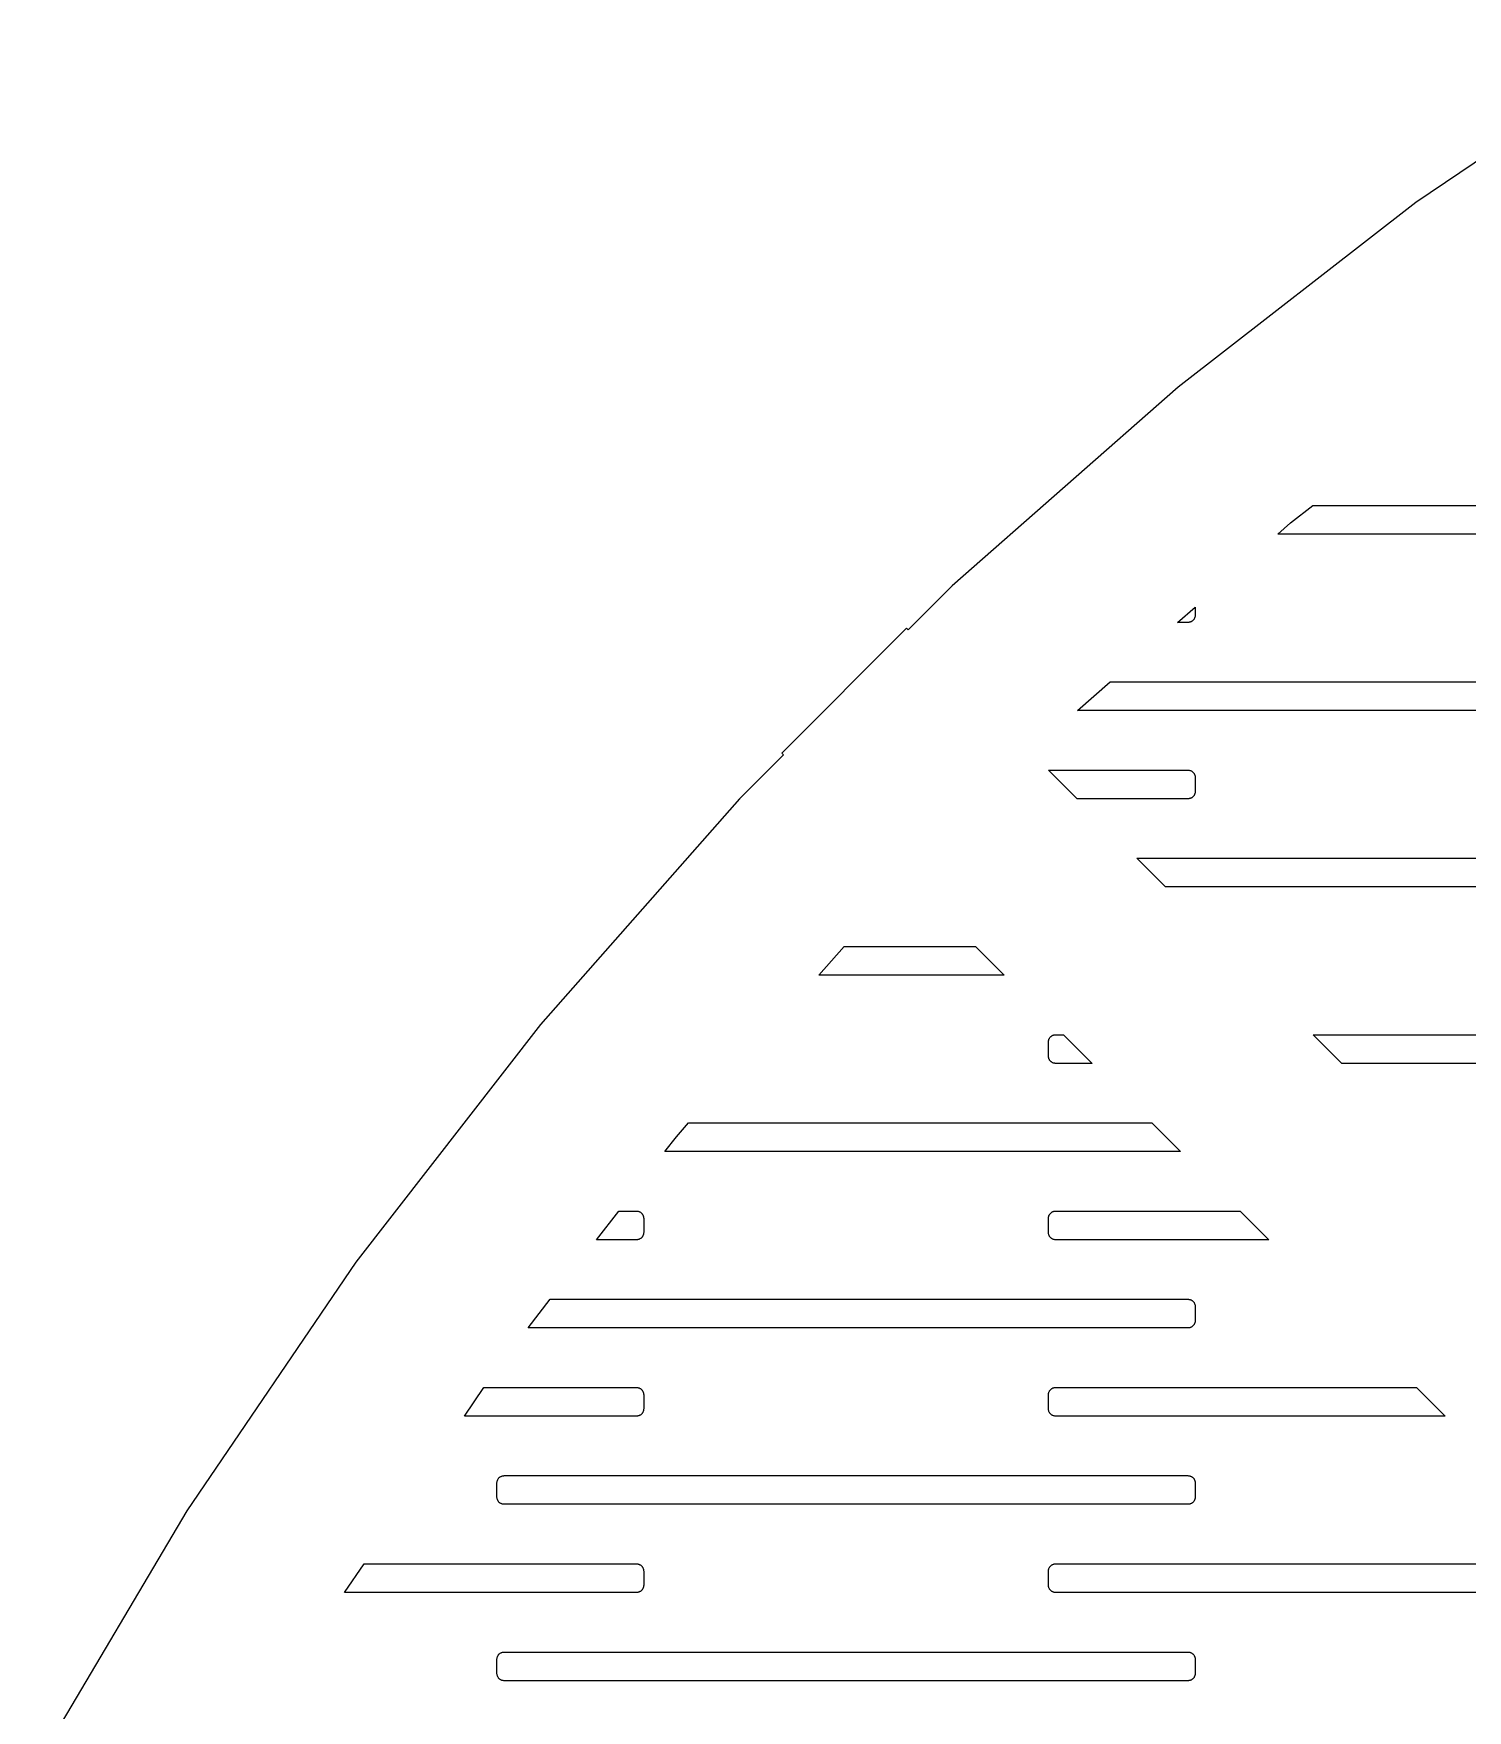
# Model space of a CAD drawing. Header units: metres. Extents: x -217 to 217, y -217 to 217.
# Drawn here: x -190.3 to -125.3, y 107.3 to 183.4 of the extents above; entities that cross this region are included whole.
import ezdxf

# ---------------------------------------------------------------- set-up
doc = ezdxf.new("R2010")
doc.units = ezdxf.units.M

msp = doc.modelspace()

# ---------------------------------------------------------------- linework, layer by layer
for p, q in [((-116.38, 183.386), (-127.665, 175.716)), ((-127.665, 175.716), (-138.447, 167.353)), ((-138.447, 167.353), (-148.682, 158.33)), ((-133.347, 161.189), (-132.331, 161.978)), ((-132.331, 161.978), (-112.997, 161.978)), ((-133.927, 160.678), (-133.347, 161.189)), ((-112.997, 160.678), (-133.927, 160.678)), ((-148.682, 158.33), (-150.677, 156.334)), ((-138.465, 156.678), (-137.672, 157.376)), ((-137.956, 156.68), (-137.977, 156.678)), ((-137.936, 156.684), (-137.956, 156.68)), ((-137.916, 156.688), (-137.936, 156.684)), ((-137.897, 156.694), (-137.916, 156.688)), ((-137.878, 156.701), (-137.897, 156.694)), ((-137.859, 156.709), (-137.878, 156.701)), ((-137.841, 156.718), (-137.859, 156.709)), ((-137.823, 156.728), (-137.841, 156.718)), ((-137.806, 156.74), (-137.823, 156.728)), ((-137.79, 156.752), (-137.806, 156.74)), ((-137.775, 156.766), (-137.79, 156.752)), ((-137.76, 156.78), (-137.775, 156.766)), ((-137.747, 156.796), (-137.76, 156.78)), ((-137.734, 156.812), (-137.747, 156.796)), ((-137.723, 156.829), (-137.734, 156.812)), ((-137.712, 156.846), (-137.723, 156.829)), ((-137.703, 156.864), (-137.712, 156.846)), ((-137.695, 156.883), (-137.703, 156.864)), ((-137.688, 156.902), (-137.695, 156.883)), ((-137.682, 156.922), (-137.688, 156.902)), ((-137.678, 156.942), (-137.682, 156.922)), ((-137.675, 156.962), (-137.678, 156.942)), ((-137.673, 156.982), (-137.675, 156.962)), ((-137.672, 157.003), (-137.673, 156.982)), ((-137.672, 157.376), (-137.672, 157.003)), ((-150.753, 156.41), (-156.41, 150.753)), ((-150.677, 156.334), (-150.753, 156.41)), ((-137.997, 156.678), (-138.465, 156.678)), ((-137.977, 156.678), (-137.997, 156.678)), ((-143.002, 152.678), (-141.527, 153.978)), ((-141.527, 153.978), (-112.997, 153.978)), ((-112.997, 152.678), (-143.002, 152.678)), ((-156.334, 150.677), (-158.33, 148.682)), ((-156.41, 150.753), (-156.334, 150.677)), ((-143.021, 148.678), (-144.321, 149.978)), ((-144.321, 149.978), (-137.997, 149.978)), ((-137.997, 149.978), (-137.977, 149.977)), ((-137.977, 149.977), (-137.956, 149.975)), ((-137.956, 149.975), (-137.936, 149.972)), ((-137.936, 149.972), (-137.916, 149.968)), ((-137.916, 149.968), (-137.897, 149.962)), ((-137.897, 149.962), (-137.878, 149.955)), ((-137.878, 149.955), (-137.859, 149.947)), ((-137.859, 149.947), (-137.841, 149.938)), ((-137.841, 149.938), (-137.823, 149.927)), ((-137.823, 149.927), (-137.806, 149.916)), ((-137.806, 149.916), (-137.79, 149.903)), ((-137.79, 149.903), (-137.775, 149.89)), ((-137.775, 149.89), (-137.76, 149.875)), ((-137.76, 149.875), (-137.747, 149.86)), ((-137.747, 149.86), (-137.734, 149.844)), ((-137.734, 149.844), (-137.723, 149.827)), ((-137.723, 149.827), (-137.712, 149.809)), ((-137.712, 149.809), (-137.703, 149.791)), ((-137.703, 149.791), (-137.695, 149.772)), ((-137.695, 149.772), (-137.688, 149.753)), ((-137.688, 149.753), (-137.682, 149.734)), ((-137.682, 149.734), (-137.678, 149.714)), ((-137.678, 149.714), (-137.675, 149.694)), ((-137.675, 149.694), (-137.673, 149.673)), ((-137.673, 149.673), (-137.672, 149.653)), ((-137.672, 149.653), (-137.672, 149.003)), ((-158.33, 148.682), (-167.353, 138.447)), ((-137.997, 148.678), (-143.021, 148.678)), ((-137.977, 148.678), (-137.997, 148.678)), ((-137.956, 148.68), (-137.977, 148.678)), ((-137.936, 148.684), (-137.956, 148.68)), ((-137.916, 148.688), (-137.936, 148.684)), ((-137.897, 148.694), (-137.916, 148.688)), ((-137.878, 148.701), (-137.897, 148.694)), ((-137.859, 148.709), (-137.878, 148.701)), ((-137.841, 148.718), (-137.859, 148.709)), ((-137.823, 148.728), (-137.841, 148.718)), ((-137.806, 148.74), (-137.823, 148.728)), ((-137.79, 148.752), (-137.806, 148.74)), ((-137.775, 148.766), (-137.79, 148.752)), ((-137.76, 148.78), (-137.775, 148.766)), ((-137.747, 148.796), (-137.76, 148.78)), ((-137.734, 148.812), (-137.747, 148.796)), ((-137.723, 148.829), (-137.734, 148.812)), ((-137.712, 148.846), (-137.723, 148.829)), ((-137.703, 148.864), (-137.712, 148.846)), ((-137.695, 148.883), (-137.703, 148.864)), ((-137.688, 148.902), (-137.695, 148.883)), ((-137.682, 148.922), (-137.688, 148.902)), ((-137.678, 148.942), (-137.682, 148.922)), ((-137.675, 148.962), (-137.678, 148.942)), ((-137.673, 148.982), (-137.675, 148.962)), ((-137.672, 149.003), (-137.673, 148.982)), ((-139.021, 144.678), (-140.321, 145.978)), ((-140.321, 145.978), (-112.997, 145.978)), ((-112.997, 144.678), (-139.021, 144.678)), ((-154.727, 140.678), (-153.58, 141.978)), ((-153.58, 141.978), (-147.635, 141.978)), ((-147.635, 141.978), (-146.335, 140.678)), ((-146.335, 140.678), (-154.727, 140.678)), ((-167.353, 138.447), (-175.716, 127.665)), ((-144.322, 137.673), (-144.32, 137.694)), ((-144.322, 137.653), (-144.322, 137.673)), ((-144.32, 137.694), (-144.316, 137.714)), ((-144.316, 137.714), (-144.312, 137.734)), ((-144.312, 137.734), (-144.306, 137.753)), ((-144.306, 137.753), (-144.299, 137.772)), ((-144.299, 137.772), (-144.291, 137.791)), ((-144.291, 137.791), (-144.282, 137.809)), ((-144.282, 137.809), (-144.272, 137.827)), ((-144.272, 137.827), (-144.26, 137.844)), ((-144.26, 137.844), (-144.248, 137.86)), ((-144.248, 137.86), (-144.234, 137.875)), ((-144.234, 137.875), (-144.22, 137.89)), ((-144.22, 137.89), (-144.204, 137.903)), ((-144.204, 137.903), (-144.188, 137.916)), ((-144.188, 137.916), (-144.171, 137.927)), ((-144.171, 137.927), (-144.154, 137.938)), ((-144.154, 137.938), (-144.136, 137.947)), ((-144.136, 137.947), (-144.117, 137.955)), ((-144.117, 137.955), (-144.098, 137.962)), ((-144.098, 137.962), (-144.078, 137.968)), ((-144.078, 137.968), (-144.058, 137.972)), ((-144.058, 137.972), (-144.038, 137.975)), ((-144.038, 137.975), (-144.018, 137.977)), ((-144.018, 137.977), (-143.997, 137.978)), ((-143.997, 137.978), (-143.635, 137.978)), ((-143.635, 137.978), (-142.335, 136.678)), ((-131.021, 136.678), (-132.321, 137.978)), ((-132.321, 137.978), (-112.997, 137.978)), ((-144.322, 137.003), (-144.322, 137.653)), ((-144.322, 136.982), (-144.322, 137.003)), ((-144.32, 136.962), (-144.322, 136.982)), ((-144.316, 136.942), (-144.32, 136.962)), ((-144.312, 136.922), (-144.316, 136.942)), ((-144.306, 136.902), (-144.312, 136.922)), ((-144.299, 136.883), (-144.306, 136.902)), ((-144.291, 136.864), (-144.299, 136.883)), ((-144.282, 136.846), (-144.291, 136.864)), ((-144.272, 136.829), (-144.282, 136.846)), ((-144.26, 136.812), (-144.272, 136.829)), ((-144.248, 136.796), (-144.26, 136.812)), ((-144.234, 136.78), (-144.248, 136.796)), ((-144.22, 136.766), (-144.234, 136.78)), ((-144.204, 136.752), (-144.22, 136.766)), ((-144.188, 136.74), (-144.204, 136.752)), ((-144.171, 136.728), (-144.188, 136.74)), ((-144.154, 136.718), (-144.171, 136.728)), ((-144.136, 136.709), (-144.154, 136.718)), ((-144.117, 136.701), (-144.136, 136.709)), ((-144.098, 136.694), (-144.117, 136.701)), ((-144.078, 136.688), (-144.098, 136.694)), ((-144.058, 136.684), (-144.078, 136.688)), ((-144.038, 136.68), (-144.058, 136.684)), ((-144.018, 136.678), (-144.038, 136.68)), ((-143.997, 136.678), (-144.018, 136.678)), ((-142.335, 136.678), (-143.997, 136.678)), ((-112.997, 136.678), (-131.021, 136.678)), ((-161.189, 133.347), (-160.633, 133.978)), ((-160.633, 133.978), (-139.635, 133.978)), ((-139.635, 133.978), (-138.335, 132.678)), ((-161.709, 132.678), (-161.189, 133.347)), ((-138.335, 132.678), (-161.709, 132.678)), ((-164.811, 128.678), (-163.803, 129.978)), ((-163.803, 129.978), (-162.997, 129.978)), ((-162.997, 129.978), (-162.977, 129.977)), ((-162.977, 129.977), (-162.956, 129.975)), ((-162.956, 129.975), (-162.936, 129.972)), ((-162.936, 129.972), (-162.916, 129.968)), ((-162.916, 129.968), (-162.897, 129.962)), ((-162.897, 129.962), (-162.878, 129.955)), ((-162.878, 129.955), (-162.859, 129.947)), ((-162.859, 129.947), (-162.841, 129.938)), ((-162.841, 129.938), (-162.823, 129.927)), ((-162.823, 129.927), (-162.806, 129.916)), ((-162.806, 129.916), (-162.79, 129.903)), ((-162.79, 129.903), (-162.775, 129.89)), ((-162.775, 129.89), (-162.76, 129.875)), ((-162.76, 129.875), (-162.747, 129.86)), ((-162.747, 129.86), (-162.734, 129.844)), ((-162.734, 129.844), (-162.723, 129.827)), ((-162.723, 129.827), (-162.712, 129.809)), ((-162.712, 129.809), (-162.703, 129.791)), ((-162.703, 129.791), (-162.695, 129.772)), ((-162.695, 129.772), (-162.688, 129.753)), ((-162.688, 129.753), (-162.682, 129.734)), ((-162.682, 129.734), (-162.678, 129.714)), ((-162.678, 129.714), (-162.675, 129.694)), ((-162.675, 129.694), (-162.673, 129.673)), ((-162.673, 129.673), (-162.672, 129.653)), ((-162.672, 129.653), (-162.672, 129.003)), ((-144.322, 129.673), (-144.32, 129.694)), ((-144.322, 129.653), (-144.322, 129.673)), ((-144.322, 129.003), (-144.322, 129.653)), ((-144.32, 129.694), (-144.316, 129.714)), ((-144.316, 129.714), (-144.312, 129.734)), ((-144.312, 129.734), (-144.306, 129.753)), ((-144.306, 129.753), (-144.299, 129.772)), ((-144.299, 129.772), (-144.291, 129.791)), ((-144.291, 129.791), (-144.282, 129.809)), ((-144.282, 129.809), (-144.272, 129.827)), ((-144.272, 129.827), (-144.26, 129.844)), ((-144.26, 129.844), (-144.248, 129.86)), ((-144.248, 129.86), (-144.234, 129.875)), ((-144.234, 129.875), (-144.22, 129.89)), ((-144.22, 129.89), (-144.204, 129.903)), ((-144.204, 129.903), (-144.188, 129.916)), ((-144.188, 129.916), (-144.171, 129.927)), ((-144.171, 129.927), (-144.154, 129.938)), ((-144.154, 129.938), (-144.136, 129.947)), ((-144.136, 129.947), (-144.117, 129.955)), ((-144.117, 129.955), (-144.098, 129.962)), ((-144.098, 129.962), (-144.078, 129.968)), ((-144.078, 129.968), (-144.058, 129.972)), ((-144.058, 129.972), (-144.038, 129.975)), ((-144.038, 129.975), (-144.018, 129.977)), ((-144.018, 129.977), (-143.997, 129.978)), ((-143.997, 129.978), (-135.635, 129.978)), ((-135.635, 129.978), (-134.335, 128.678)), ((-162.997, 128.678), (-164.811, 128.678)), ((-162.977, 128.678), (-162.997, 128.678)), ((-162.956, 128.68), (-162.977, 128.678)), ((-162.936, 128.684), (-162.956, 128.68)), ((-162.916, 128.688), (-162.936, 128.684)), ((-162.897, 128.694), (-162.916, 128.688)), ((-162.878, 128.701), (-162.897, 128.694)), ((-162.859, 128.709), (-162.878, 128.701)), ((-162.841, 128.718), (-162.859, 128.709)), ((-162.823, 128.728), (-162.841, 128.718)), ((-162.806, 128.74), (-162.823, 128.728)), ((-162.79, 128.752), (-162.806, 128.74)), ((-162.775, 128.766), (-162.79, 128.752)), ((-162.76, 128.78), (-162.775, 128.766)), ((-162.747, 128.796), (-162.76, 128.78)), ((-162.734, 128.812), (-162.747, 128.796)), ((-162.723, 128.829), (-162.734, 128.812)), ((-162.712, 128.846), (-162.723, 128.829)), ((-162.703, 128.864), (-162.712, 128.846)), ((-162.695, 128.883), (-162.703, 128.864)), ((-162.688, 128.902), (-162.695, 128.883)), ((-162.682, 128.922), (-162.688, 128.902)), ((-162.678, 128.942), (-162.682, 128.922)), ((-162.675, 128.962), (-162.678, 128.942)), ((-162.673, 128.982), (-162.675, 128.962)), ((-162.672, 129.003), (-162.673, 128.982)), ((-144.322, 128.982), (-144.322, 129.003)), ((-144.32, 128.962), (-144.322, 128.982)), ((-144.316, 128.942), (-144.32, 128.962)), ((-144.312, 128.922), (-144.316, 128.942)), ((-144.306, 128.902), (-144.312, 128.922)), ((-144.299, 128.883), (-144.306, 128.902)), ((-144.291, 128.864), (-144.299, 128.883)), ((-144.282, 128.846), (-144.291, 128.864)), ((-144.272, 128.829), (-144.282, 128.846)), ((-144.26, 128.812), (-144.272, 128.829)), ((-144.248, 128.796), (-144.26, 128.812)), ((-144.234, 128.78), (-144.248, 128.796)), ((-144.22, 128.766), (-144.234, 128.78)), ((-144.204, 128.752), (-144.22, 128.766)), ((-144.188, 128.74), (-144.204, 128.752)), ((-144.171, 128.728), (-144.188, 128.74)), ((-144.154, 128.718), (-144.171, 128.728)), ((-144.136, 128.709), (-144.154, 128.718)), ((-144.117, 128.701), (-144.136, 128.709)), ((-144.098, 128.694), (-144.117, 128.701)), ((-144.078, 128.688), (-144.098, 128.694)), ((-144.058, 128.684), (-144.078, 128.688)), ((-144.038, 128.68), (-144.058, 128.684)), ((-144.018, 128.678), (-144.038, 128.68)), ((-143.997, 128.678), (-144.018, 128.678)), ((-134.335, 128.678), (-143.997, 128.678)), ((-175.716, 127.665), (-183.386, 116.38)), ((-167.914, 124.678), (-166.906, 125.978)), ((-166.906, 125.978), (-137.997, 125.978)), ((-137.997, 125.978), (-137.977, 125.977)), ((-137.977, 125.977), (-137.956, 125.975)), ((-137.956, 125.975), (-137.936, 125.972)), ((-137.936, 125.972), (-137.916, 125.968)), ((-137.916, 125.968), (-137.897, 125.962)), ((-137.897, 125.962), (-137.878, 125.955)), ((-137.878, 125.955), (-137.859, 125.947)), ((-137.859, 125.947), (-137.841, 125.938)), ((-137.841, 125.938), (-137.823, 125.927)), ((-137.823, 125.927), (-137.806, 125.916)), ((-137.806, 125.916), (-137.79, 125.903)), ((-137.79, 125.903), (-137.775, 125.89)), ((-137.775, 125.89), (-137.76, 125.875)), ((-137.76, 125.875), (-137.747, 125.86)), ((-137.747, 125.86), (-137.734, 125.844)), ((-137.734, 125.844), (-137.723, 125.827)), ((-137.723, 125.827), (-137.712, 125.809)), ((-137.712, 125.809), (-137.703, 125.791)), ((-137.703, 125.791), (-137.695, 125.772)), ((-137.695, 125.772), (-137.688, 125.753)), ((-137.688, 125.753), (-137.682, 125.734)), ((-137.682, 125.734), (-137.678, 125.714)), ((-137.678, 125.714), (-137.675, 125.694)), ((-137.675, 125.694), (-137.673, 125.673)), ((-137.673, 125.673), (-137.672, 125.653)), ((-137.672, 125.653), (-137.672, 125.003)), ((-137.806, 124.74), (-137.823, 124.728)), ((-137.79, 124.752), (-137.806, 124.74)), ((-137.775, 124.766), (-137.79, 124.752)), ((-137.76, 124.78), (-137.775, 124.766)), ((-137.747, 124.796), (-137.76, 124.78)), ((-137.734, 124.812), (-137.747, 124.796)), ((-137.723, 124.829), (-137.734, 124.812)), ((-137.712, 124.846), (-137.723, 124.829)), ((-137.703, 124.864), (-137.712, 124.846)), ((-137.695, 124.883), (-137.703, 124.864)), ((-137.688, 124.902), (-137.695, 124.883)), ((-137.682, 124.922), (-137.688, 124.902)), ((-137.678, 124.942), (-137.682, 124.922)), ((-137.675, 124.962), (-137.678, 124.942)), ((-137.673, 124.982), (-137.675, 124.962)), ((-137.672, 125.003), (-137.673, 124.982)), ((-137.997, 124.678), (-167.914, 124.678)), ((-137.977, 124.678), (-137.997, 124.678)), ((-137.956, 124.68), (-137.977, 124.678)), ((-137.936, 124.684), (-137.956, 124.68)), ((-137.916, 124.688), (-137.936, 124.684)), ((-137.897, 124.694), (-137.916, 124.688)), ((-137.878, 124.701), (-137.897, 124.694)), ((-137.859, 124.709), (-137.878, 124.701)), ((-137.841, 124.718), (-137.859, 124.709)), ((-137.823, 124.728), (-137.841, 124.718)), ((-170.797, 120.678), (-169.914, 121.978)), ((-169.914, 121.978), (-162.997, 121.978)), ((-162.997, 121.978), (-162.977, 121.977)), ((-162.977, 121.977), (-162.956, 121.975)), ((-162.956, 121.975), (-162.936, 121.972)), ((-162.936, 121.972), (-162.916, 121.968)), ((-162.916, 121.968), (-162.897, 121.962)), ((-162.897, 121.962), (-162.878, 121.955)), ((-162.878, 121.955), (-162.859, 121.947)), ((-162.859, 121.947), (-162.841, 121.938)), ((-162.841, 121.938), (-162.823, 121.927)), ((-162.823, 121.927), (-162.806, 121.916)), ((-162.806, 121.916), (-162.79, 121.903)), ((-162.79, 121.903), (-162.775, 121.89)), ((-162.775, 121.89), (-162.76, 121.875)), ((-162.76, 121.875), (-162.747, 121.86)), ((-162.747, 121.86), (-162.734, 121.844)), ((-162.734, 121.844), (-162.723, 121.827)), ((-162.723, 121.827), (-162.712, 121.809)), ((-162.712, 121.809), (-162.703, 121.791)), ((-162.703, 121.791), (-162.695, 121.772)), ((-162.695, 121.772), (-162.688, 121.753)), ((-162.688, 121.753), (-162.682, 121.734)), ((-162.682, 121.734), (-162.678, 121.714)), ((-162.678, 121.714), (-162.675, 121.694)), ((-162.675, 121.694), (-162.673, 121.673)), ((-144.322, 121.673), (-144.32, 121.694)), ((-144.32, 121.694), (-144.316, 121.714)), ((-144.316, 121.714), (-144.312, 121.734)), ((-144.312, 121.734), (-144.306, 121.753)), ((-144.306, 121.753), (-144.299, 121.772)), ((-144.299, 121.772), (-144.291, 121.791)), ((-144.291, 121.791), (-144.282, 121.809)), ((-144.282, 121.809), (-144.272, 121.827)), ((-144.272, 121.827), (-144.26, 121.844)), ((-144.26, 121.844), (-144.248, 121.86)), ((-144.248, 121.86), (-144.234, 121.875)), ((-144.234, 121.875), (-144.22, 121.89)), ((-144.22, 121.89), (-144.204, 121.903)), ((-144.204, 121.903), (-144.188, 121.916)), ((-144.188, 121.916), (-144.171, 121.927)), ((-144.171, 121.927), (-144.154, 121.938)), ((-144.154, 121.938), (-144.136, 121.947)), ((-144.136, 121.947), (-144.117, 121.955)), ((-144.117, 121.955), (-144.098, 121.962)), ((-144.098, 121.962), (-144.078, 121.968)), ((-144.078, 121.968), (-144.058, 121.972)), ((-144.058, 121.972), (-144.038, 121.975)), ((-144.038, 121.975), (-144.018, 121.977)), ((-144.018, 121.977), (-143.997, 121.978)), ((-143.997, 121.978), (-127.635, 121.978)), ((-127.635, 121.978), (-126.335, 120.678)), ((-162.678, 120.942), (-162.682, 120.922)), ((-162.675, 120.962), (-162.678, 120.942)), ((-162.673, 120.982), (-162.675, 120.962)), ((-162.673, 121.673), (-162.672, 121.653)), ((-162.672, 121.003), (-162.673, 120.982)), ((-162.672, 121.653), (-162.672, 121.003)), ((-144.322, 121.653), (-144.322, 121.673)), ((-144.322, 121.003), (-144.322, 121.653)), ((-144.322, 120.982), (-144.322, 121.003)), ((-144.32, 120.962), (-144.322, 120.982)), ((-144.316, 120.942), (-144.32, 120.962)), ((-144.312, 120.922), (-144.316, 120.942)), ((-162.997, 120.678), (-170.797, 120.678)), ((-162.977, 120.678), (-162.997, 120.678)), ((-162.956, 120.68), (-162.977, 120.678)), ((-162.936, 120.684), (-162.956, 120.68)), ((-162.916, 120.688), (-162.936, 120.684)), ((-162.897, 120.694), (-162.916, 120.688)), ((-162.878, 120.701), (-162.897, 120.694)), ((-162.859, 120.709), (-162.878, 120.701)), ((-162.841, 120.718), (-162.859, 120.709)), ((-162.823, 120.728), (-162.841, 120.718)), ((-162.806, 120.74), (-162.823, 120.728)), ((-162.79, 120.752), (-162.806, 120.74)), ((-162.775, 120.766), (-162.79, 120.752)), ((-162.76, 120.78), (-162.775, 120.766)), ((-162.747, 120.796), (-162.76, 120.78)), ((-162.734, 120.812), (-162.747, 120.796)), ((-162.723, 120.829), (-162.734, 120.812)), ((-162.712, 120.846), (-162.723, 120.829)), ((-162.703, 120.864), (-162.712, 120.846)), ((-162.695, 120.883), (-162.703, 120.864)), ((-162.688, 120.902), (-162.695, 120.883)), ((-162.682, 120.922), (-162.688, 120.902)), ((-144.306, 120.902), (-144.312, 120.922)), ((-144.299, 120.883), (-144.306, 120.902)), ((-144.291, 120.864), (-144.299, 120.883)), ((-144.282, 120.846), (-144.291, 120.864)), ((-144.272, 120.829), (-144.282, 120.846)), ((-144.26, 120.812), (-144.272, 120.829)), ((-144.248, 120.796), (-144.26, 120.812)), ((-144.234, 120.78), (-144.248, 120.796)), ((-144.22, 120.766), (-144.234, 120.78)), ((-144.204, 120.752), (-144.22, 120.766)), ((-144.188, 120.74), (-144.204, 120.752)), ((-144.171, 120.728), (-144.188, 120.74)), ((-144.154, 120.718), (-144.171, 120.728)), ((-144.136, 120.709), (-144.154, 120.718)), ((-144.117, 120.701), (-144.136, 120.709)), ((-144.098, 120.694), (-144.117, 120.701)), ((-144.078, 120.688), (-144.098, 120.694)), ((-144.058, 120.684), (-144.078, 120.688)), ((-144.038, 120.68), (-144.058, 120.684)), ((-144.018, 120.678), (-144.038, 120.68)), ((-143.997, 120.678), (-144.018, 120.678)), ((-126.335, 120.678), (-143.997, 120.678)), ((-169.234, 117.875), (-169.22, 117.89)), ((-169.22, 117.89), (-169.204, 117.903)), ((-169.204, 117.903), (-169.188, 117.916)), ((-169.188, 117.916), (-169.171, 117.927)), ((-169.171, 117.927), (-169.154, 117.938)), ((-169.154, 117.938), (-169.136, 117.947)), ((-169.136, 117.947), (-169.117, 117.955)), ((-169.117, 117.955), (-169.098, 117.962)), ((-169.098, 117.962), (-169.078, 117.968)), ((-169.078, 117.968), (-169.058, 117.972)), ((-169.058, 117.972), (-169.038, 117.975)), ((-169.038, 117.975), (-169.018, 117.977)), ((-169.018, 117.977), (-168.997, 117.978)), ((-168.997, 117.978), (-137.997, 117.978)), ((-137.997, 117.978), (-137.977, 117.977)), ((-137.977, 117.977), (-137.956, 117.975)), ((-137.956, 117.975), (-137.936, 117.972)), ((-137.936, 117.972), (-137.916, 117.968)), ((-137.916, 117.968), (-137.897, 117.962)), ((-137.897, 117.962), (-137.878, 117.955)), ((-137.878, 117.955), (-137.859, 117.947)), ((-137.859, 117.947), (-137.841, 117.938)), ((-137.841, 117.938), (-137.823, 117.927)), ((-137.823, 117.927), (-137.806, 117.916)), ((-137.806, 117.916), (-137.79, 117.903)), ((-137.79, 117.903), (-137.775, 117.89)), ((-137.775, 117.89), (-137.76, 117.875)), ((-169.322, 117.673), (-169.32, 117.694)), ((-169.322, 117.653), (-169.322, 117.673)), ((-169.322, 117.003), (-169.322, 117.653)), ((-169.32, 117.694), (-169.316, 117.714)), ((-169.316, 117.714), (-169.312, 117.734)), ((-169.312, 117.734), (-169.306, 117.753)), ((-169.306, 117.753), (-169.299, 117.772)), ((-169.299, 117.772), (-169.291, 117.791)), ((-169.291, 117.791), (-169.282, 117.809)), ((-169.282, 117.809), (-169.272, 117.827)), ((-169.272, 117.827), (-169.26, 117.844)), ((-169.26, 117.844), (-169.248, 117.86)), ((-169.248, 117.86), (-169.234, 117.875)), ((-137.76, 117.875), (-137.747, 117.86)), ((-137.747, 117.86), (-137.734, 117.844)), ((-137.734, 117.844), (-137.723, 117.827)), ((-137.723, 117.827), (-137.712, 117.809)), ((-137.712, 117.809), (-137.703, 117.791)), ((-137.703, 117.791), (-137.695, 117.772)), ((-137.695, 117.772), (-137.688, 117.753)), ((-137.688, 117.753), (-137.682, 117.734)), ((-137.682, 117.734), (-137.678, 117.714)), ((-137.678, 117.714), (-137.675, 117.694)), ((-137.675, 117.694), (-137.673, 117.673)), ((-137.673, 117.673), (-137.672, 117.653)), ((-137.672, 117.653), (-137.672, 117.003)), ((-183.386, 116.38), (-190.331, 104.636)), ((-169.322, 116.982), (-169.322, 117.003)), ((-169.32, 116.962), (-169.322, 116.982)), ((-169.316, 116.942), (-169.32, 116.962)), ((-169.312, 116.922), (-169.316, 116.942)), ((-169.306, 116.902), (-169.312, 116.922)), ((-169.299, 116.883), (-169.306, 116.902)), ((-169.291, 116.864), (-169.299, 116.883)), ((-169.282, 116.846), (-169.291, 116.864)), ((-169.272, 116.829), (-169.282, 116.846)), ((-169.26, 116.812), (-169.272, 116.829)), ((-169.248, 116.796), (-169.26, 116.812)), ((-169.234, 116.78), (-169.248, 116.796)), ((-169.22, 116.766), (-169.234, 116.78)), ((-169.204, 116.752), (-169.22, 116.766)), ((-169.188, 116.74), (-169.204, 116.752)), ((-169.171, 116.728), (-169.188, 116.74)), ((-169.154, 116.718), (-169.171, 116.728)), ((-169.136, 116.709), (-169.154, 116.718)), ((-169.117, 116.701), (-169.136, 116.709)), ((-169.098, 116.694), (-169.117, 116.701)), ((-169.078, 116.688), (-169.098, 116.694)), ((-169.058, 116.684), (-169.078, 116.688)), ((-169.038, 116.68), (-169.058, 116.684)), ((-169.018, 116.678), (-169.038, 116.68)), ((-168.997, 116.678), (-169.018, 116.678)), ((-137.997, 116.678), (-168.997, 116.678)), ((-137.977, 116.678), (-137.997, 116.678)), ((-137.956, 116.68), (-137.977, 116.678)), ((-137.936, 116.684), (-137.956, 116.68)), ((-137.916, 116.688), (-137.936, 116.684)), ((-137.897, 116.694), (-137.916, 116.688)), ((-137.878, 116.701), (-137.897, 116.694)), ((-137.859, 116.709), (-137.878, 116.701)), ((-137.841, 116.718), (-137.859, 116.709)), ((-137.823, 116.728), (-137.841, 116.718)), ((-137.806, 116.74), (-137.823, 116.728)), ((-137.79, 116.752), (-137.806, 116.74)), ((-137.775, 116.766), (-137.79, 116.752)), ((-137.76, 116.78), (-137.775, 116.766)), ((-137.747, 116.796), (-137.76, 116.78)), ((-137.734, 116.812), (-137.747, 116.796)), ((-137.723, 116.829), (-137.734, 116.812)), ((-137.712, 116.846), (-137.723, 116.829)), ((-137.703, 116.864), (-137.712, 116.846)), ((-137.695, 116.883), (-137.703, 116.864)), ((-137.688, 116.902), (-137.695, 116.883)), ((-137.682, 116.922), (-137.688, 116.902)), ((-137.678, 116.942), (-137.682, 116.922)), ((-137.675, 116.962), (-137.678, 116.942)), ((-137.673, 116.982), (-137.675, 116.962)), ((-137.672, 117.003), (-137.673, 116.982)), ((-176.234, 112.678), (-175.35, 113.978)), ((-175.35, 113.978), (-162.997, 113.978)), ((-162.997, 113.978), (-162.977, 113.977)), ((-162.977, 113.977), (-162.956, 113.975)), ((-162.956, 113.975), (-162.936, 113.972)), ((-162.936, 113.972), (-162.916, 113.968)), ((-162.916, 113.968), (-162.897, 113.962)), ((-162.897, 113.962), (-162.878, 113.955)), ((-162.878, 113.955), (-162.859, 113.947)), ((-162.859, 113.947), (-162.841, 113.938)), ((-162.841, 113.938), (-162.823, 113.927)), ((-162.823, 113.927), (-162.806, 113.916)), ((-162.806, 113.916), (-162.79, 113.903)), ((-162.79, 113.903), (-162.775, 113.89)), ((-162.775, 113.89), (-162.76, 113.875)), ((-162.76, 113.875), (-162.747, 113.86)), ((-162.747, 113.86), (-162.734, 113.844)), ((-162.734, 113.844), (-162.723, 113.827)), ((-162.723, 113.827), (-162.712, 113.809)), ((-162.712, 113.809), (-162.703, 113.791)), ((-162.703, 113.791), (-162.695, 113.772)), ((-162.695, 113.772), (-162.688, 113.753)), ((-162.688, 113.753), (-162.682, 113.734)), ((-162.682, 113.734), (-162.678, 113.714)), ((-162.678, 113.714), (-162.675, 113.694)), ((-162.675, 113.694), (-162.673, 113.673)), ((-162.673, 113.673), (-162.672, 113.653)), ((-162.672, 113.653), (-162.672, 113.003)), ((-144.322, 113.673), (-144.32, 113.694)), ((-144.322, 113.653), (-144.322, 113.673)), ((-144.322, 113.003), (-144.322, 113.653)), ((-144.32, 113.694), (-144.316, 113.714)), ((-144.316, 113.714), (-144.312, 113.734)), ((-144.312, 113.734), (-144.306, 113.753)), ((-144.306, 113.753), (-144.299, 113.772)), ((-144.299, 113.772), (-144.291, 113.791)), ((-144.291, 113.791), (-144.282, 113.809)), ((-144.282, 113.809), (-144.272, 113.827)), ((-144.272, 113.827), (-144.26, 113.844)), ((-144.26, 113.844), (-144.248, 113.86)), ((-144.248, 113.86), (-144.234, 113.875)), ((-144.234, 113.875), (-144.22, 113.89)), ((-144.22, 113.89), (-144.204, 113.903)), ((-144.204, 113.903), (-144.188, 113.916)), ((-144.188, 113.916), (-144.171, 113.927)), ((-144.171, 113.927), (-144.154, 113.938)), ((-144.154, 113.938), (-144.136, 113.947)), ((-144.136, 113.947), (-144.117, 113.955)), ((-144.117, 113.955), (-144.098, 113.962)), ((-144.098, 113.962), (-144.078, 113.968)), ((-144.078, 113.968), (-144.058, 113.972)), ((-144.058, 113.972), (-144.038, 113.975)), ((-144.038, 113.975), (-144.018, 113.977)), ((-144.018, 113.977), (-143.997, 113.978)), ((-143.997, 113.978), (-119.635, 113.978)), ((-162.997, 112.678), (-176.234, 112.678)), ((-162.977, 112.678), (-162.997, 112.678)), ((-162.956, 112.68), (-162.977, 112.678)), ((-162.936, 112.684), (-162.956, 112.68)), ((-162.916, 112.688), (-162.936, 112.684)), ((-162.897, 112.694), (-162.916, 112.688)), ((-162.878, 112.701), (-162.897, 112.694)), ((-162.859, 112.709), (-162.878, 112.701)), ((-162.841, 112.718), (-162.859, 112.709)), ((-162.823, 112.728), (-162.841, 112.718)), ((-162.806, 112.74), (-162.823, 112.728)), ((-162.79, 112.752), (-162.806, 112.74)), ((-162.775, 112.766), (-162.79, 112.752)), ((-162.76, 112.78), (-162.775, 112.766)), ((-162.747, 112.796), (-162.76, 112.78)), ((-162.734, 112.812), (-162.747, 112.796)), ((-162.723, 112.829), (-162.734, 112.812)), ((-162.712, 112.846), (-162.723, 112.829)), ((-162.703, 112.864), (-162.712, 112.846)), ((-162.695, 112.883), (-162.703, 112.864)), ((-162.688, 112.902), (-162.695, 112.883)), ((-162.682, 112.922), (-162.688, 112.902)), ((-162.678, 112.942), (-162.682, 112.922)), ((-162.675, 112.962), (-162.678, 112.942)), ((-162.673, 112.982), (-162.675, 112.962)), ((-162.672, 113.003), (-162.673, 112.982)), ((-144.322, 112.982), (-144.322, 113.003)), ((-144.32, 112.962), (-144.322, 112.982)), ((-144.316, 112.942), (-144.32, 112.962)), ((-144.312, 112.922), (-144.316, 112.942)), ((-144.306, 112.902), (-144.312, 112.922)), ((-144.299, 112.883), (-144.306, 112.902)), ((-144.291, 112.864), (-144.299, 112.883)), ((-144.282, 112.846), (-144.291, 112.864)), ((-144.272, 112.829), (-144.282, 112.846)), ((-144.26, 112.812), (-144.272, 112.829)), ((-144.248, 112.796), (-144.26, 112.812)), ((-144.234, 112.78), (-144.248, 112.796)), ((-144.22, 112.766), (-144.234, 112.78)), ((-144.204, 112.752), (-144.22, 112.766)), ((-144.188, 112.74), (-144.204, 112.752)), ((-144.171, 112.728), (-144.188, 112.74)), ((-144.154, 112.718), (-144.171, 112.728)), ((-144.136, 112.709), (-144.154, 112.718)), ((-144.117, 112.701), (-144.136, 112.709)), ((-144.098, 112.694), (-144.117, 112.701)), ((-144.078, 112.688), (-144.098, 112.694)), ((-144.058, 112.684), (-144.078, 112.688)), ((-144.038, 112.68), (-144.058, 112.684)), ((-144.018, 112.678), (-144.038, 112.68)), ((-143.997, 112.678), (-144.018, 112.678)), ((-119.489, 112.678), (-143.997, 112.678)), ((-169.322, 109.673), (-169.32, 109.694)), ((-169.322, 109.653), (-169.322, 109.673)), ((-169.322, 109.003), (-169.322, 109.653)), ((-169.32, 109.694), (-169.316, 109.714)), ((-169.316, 109.714), (-169.312, 109.734)), ((-169.312, 109.734), (-169.306, 109.753)), ((-169.306, 109.753), (-169.299, 109.772)), ((-169.299, 109.772), (-169.291, 109.791)), ((-169.291, 109.791), (-169.282, 109.809)), ((-169.282, 109.809), (-169.272, 109.827)), ((-169.272, 109.827), (-169.26, 109.844)), ((-169.26, 109.844), (-169.248, 109.86)), ((-169.248, 109.86), (-169.234, 109.875)), ((-169.234, 109.875), (-169.22, 109.89)), ((-169.22, 109.89), (-169.204, 109.903)), ((-169.204, 109.903), (-169.188, 109.916)), ((-169.188, 109.916), (-169.171, 109.927)), ((-169.171, 109.927), (-169.154, 109.938)), ((-169.154, 109.938), (-169.136, 109.947)), ((-169.136, 109.947), (-169.117, 109.955)), ((-169.117, 109.955), (-169.098, 109.962)), ((-169.098, 109.962), (-169.078, 109.968)), ((-169.078, 109.968), (-169.058, 109.972)), ((-169.058, 109.972), (-169.038, 109.975)), ((-169.038, 109.975), (-169.018, 109.977)), ((-169.018, 109.977), (-168.997, 109.978)), ((-168.997, 109.978), (-137.997, 109.978)), ((-137.997, 109.978), (-137.977, 109.977)), ((-137.977, 109.977), (-137.956, 109.975)), ((-137.956, 109.975), (-137.936, 109.972)), ((-137.936, 109.972), (-137.916, 109.968)), ((-137.916, 109.968), (-137.897, 109.962)), ((-137.897, 109.962), (-137.878, 109.955)), ((-137.878, 109.955), (-137.859, 109.947)), ((-137.859, 109.947), (-137.841, 109.938)), ((-137.841, 109.938), (-137.823, 109.927)), ((-137.823, 109.927), (-137.806, 109.916)), ((-137.806, 109.916), (-137.79, 109.903)), ((-137.79, 109.903), (-137.775, 109.89)), ((-137.775, 109.89), (-137.76, 109.875)), ((-137.76, 109.875), (-137.747, 109.86)), ((-137.747, 109.86), (-137.734, 109.844)), ((-137.734, 109.844), (-137.723, 109.827)), ((-137.723, 109.827), (-137.712, 109.809)), ((-137.712, 109.809), (-137.703, 109.791)), ((-137.703, 109.791), (-137.695, 109.772)), ((-137.695, 109.772), (-137.688, 109.753)), ((-137.688, 109.753), (-137.682, 109.734)), ((-137.682, 109.734), (-137.678, 109.714)), ((-137.678, 109.714), (-137.675, 109.694)), ((-137.675, 109.694), (-137.673, 109.673)), ((-137.673, 109.673), (-137.672, 109.653)), ((-137.672, 109.653), (-137.672, 109.003)), ((-169.322, 108.982), (-169.322, 109.003)), ((-169.32, 108.962), (-169.322, 108.982)), ((-169.316, 108.942), (-169.32, 108.962)), ((-169.312, 108.922), (-169.316, 108.942)), ((-169.306, 108.902), (-169.312, 108.922)), ((-169.299, 108.883), (-169.306, 108.902)), ((-169.291, 108.864), (-169.299, 108.883)), ((-169.282, 108.846), (-169.291, 108.864)), ((-169.272, 108.829), (-169.282, 108.846)), ((-169.26, 108.812), (-169.272, 108.829)), ((-169.248, 108.796), (-169.26, 108.812)), ((-169.234, 108.78), (-169.248, 108.796)), ((-169.22, 108.766), (-169.234, 108.78)), ((-169.204, 108.752), (-169.22, 108.766)), ((-137.775, 108.766), (-137.79, 108.752)), ((-137.76, 108.78), (-137.775, 108.766)), ((-137.747, 108.796), (-137.76, 108.78)), ((-137.734, 108.812), (-137.747, 108.796)), ((-137.723, 108.829), (-137.734, 108.812)), ((-137.712, 108.846), (-137.723, 108.829)), ((-137.703, 108.864), (-137.712, 108.846)), ((-137.695, 108.883), (-137.703, 108.864)), ((-137.688, 108.902), (-137.695, 108.883)), ((-137.682, 108.922), (-137.688, 108.902)), ((-137.678, 108.942), (-137.682, 108.922)), ((-137.675, 108.962), (-137.678, 108.942)), ((-137.673, 108.982), (-137.675, 108.962)), ((-137.672, 109.003), (-137.673, 108.982)), ((-169.188, 108.74), (-169.204, 108.752)), ((-169.171, 108.728), (-169.188, 108.74)), ((-169.154, 108.718), (-169.171, 108.728)), ((-169.136, 108.709), (-169.154, 108.718)), ((-169.117, 108.701), (-169.136, 108.709)), ((-169.098, 108.694), (-169.117, 108.701)), ((-169.078, 108.688), (-169.098, 108.694)), ((-169.058, 108.684), (-169.078, 108.688)), ((-169.038, 108.68), (-169.058, 108.684)), ((-169.018, 108.678), (-169.038, 108.68)), ((-168.997, 108.678), (-169.018, 108.678)), ((-137.997, 108.678), (-168.997, 108.678)), ((-137.977, 108.678), (-137.997, 108.678)), ((-137.956, 108.68), (-137.977, 108.678)), ((-137.936, 108.684), (-137.956, 108.68)), ((-137.916, 108.688), (-137.936, 108.684)), ((-137.897, 108.694), (-137.916, 108.688)), ((-137.878, 108.701), (-137.897, 108.694)), ((-137.859, 108.709), (-137.878, 108.701)), ((-137.841, 108.718), (-137.859, 108.709)), ((-137.823, 108.728), (-137.841, 108.718)), ((-137.806, 108.74), (-137.823, 108.728)), ((-137.79, 108.752), (-137.806, 108.74))]:
    msp.add_line(p, q)

doc.saveas('drawing.dxf')
